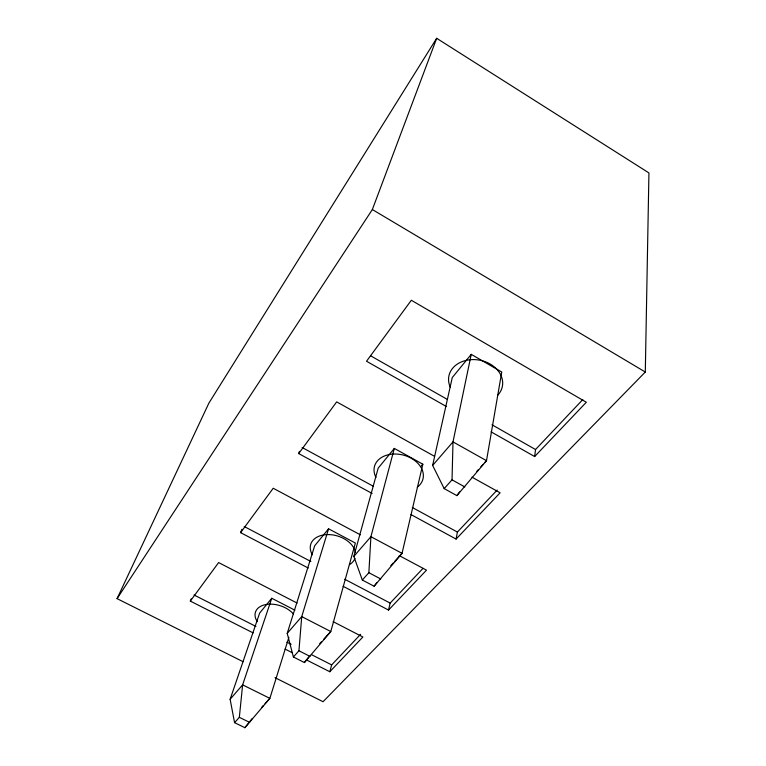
<?xml version="1.0" encoding="UTF-8"?>
<svg xmlns="http://www.w3.org/2000/svg" width="766" height="766" viewBox="0 0 766 766"><rect width="100%" height="100%" fill="white"/><g stroke="black" fill="none" stroke-linecap="round" stroke-linejoin="round"><path stroke-width="1.15" d="M275.023 677.68L323.051 701.713L645.298 372.027L648.936 172.924L436.677 38.3L208.888 403.117L117.064 598.639L243.004 661.661M444.175 488.612L452.026 479.842L453.003 441.877L471.243 354.352L501.74 372.017L486.506 460.672L456.9 495.621L444.175 488.612L432.637 465.402L452.266 377.561L471.243 354.352M362.308 580.025L368.867 572.7L370.907 536.688L394.318 448.416L422.832 464.206L402.045 553.349L374.114 586.239L362.308 580.025L353.835 556.413L378.174 468.16L394.318 448.416M293.388 656.979L298.941 650.774L301.727 616.592L328.576 528.799L355.357 543.046L330.788 631.529L304.408 662.552L293.388 656.979L287.212 633.358L314.682 545.794L328.576 528.799M288.887 637.274L269.862 698.372L244.89 727.7L234.568 722.654L239.337 717.33L242.621 684.852L271.758 598.275L294.881 610.167M491.054 431.842L534.649 456.546L535.53 449.527L582.802 399.584M410.969 514.57L456.086 539.072L457.407 532.054L497.153 490.068M343.101 586.277L388.534 610.052L390.153 603.091L423.024 568.372M306.381 659.88L329.811 671.744L331.659 664.898L360.585 634.334M234.568 722.654L230.126 699.281L259.664 613.059L271.758 598.275M372.142 493.476L298.683 453.577L299.487 451.356M117.064 598.639L372.353 209.539L436.677 38.3M308.229 568.027L240.601 532.638L241.893 529.296M253.144 632.908L190.313 601.09L191.203 598.878M456.9 495.621L459.562 491.944M190.313 601.09L218.616 562.57L297.112 603.072M240.601 532.638L273.213 488.248L360.355 534.821M298.683 453.577L336.676 401.882L434.533 456.325M374.114 586.239L376.872 582.61M304.408 662.552L308.688 657.075M244.89 727.7L252.004 718.767M421.329 465.967L422.832 464.206M230.126 699.281L242.621 684.852L269.862 698.372L265.036 703.676M287.212 633.358L301.727 616.592L330.788 631.529L323.702 639.304M353.835 556.413L370.907 536.688L402.045 553.349L394.854 561.239M432.637 465.402L453.003 441.877L486.506 460.672L484.897 462.434M261.809 707.21L263.418 705.438M319.767 643.622L321.337 641.898M390.851 565.624L393.255 562.991M476.835 471.281L478.444 469.51M480.866 466.858L483.279 464.206M329.811 671.744L362.883 636.996L333.181 621.676M388.534 610.052L426.499 570.163L399.201 555.58M456.086 539.072L500.121 492.816L472.019 477.18M534.649 456.546L586.325 402.255L411.332 300.262L366.521 361.246L446.434 406.545M239.337 717.33L249.716 722.415M285.086 649.089L292.535 652.862M194.066 595.01L255.93 626.435M286.857 642.138L291.128 644.311M311.389 654.604L331.659 664.898M298.941 650.774L310.029 656.395M244.23 526.52L310.852 561.478M344.69 579.23L390.153 603.091M368.867 572.7L380.75 578.981M302.12 447.488L373.473 486.343M412.29 507.485L457.407 532.054M452.026 479.842L464.838 486.937M370.706 355.855L447.411 399.45M491.983 424.785L535.53 449.527M372.353 209.539L645.298 372.027M450.274 387.156A27.241 21.477 10.4 0 1 479.066 360.068A27.241 21.477 10.4 0 1 497.699 395.266M375.982 477.438A25.048 18.307 14.4 0 1 385.758 455.483A25.048 18.307 14.4 0 1 417.537 462.98A25.048 18.307 14.4 0 1 417.279 487.176M354.964 558.337A23.21 15.76 16.5 0 1 349.497 564.638M312.375 554.737A23.21 15.76 16.5 0 1 326.661 534.611A23.21 15.76 16.5 0 1 355.462 552.564M257.29 621.676A21.649 13.702 17.7 0 1 265.362 604.652A21.649 13.702 17.7 0 1 293.455 614.045"/></g></svg>
